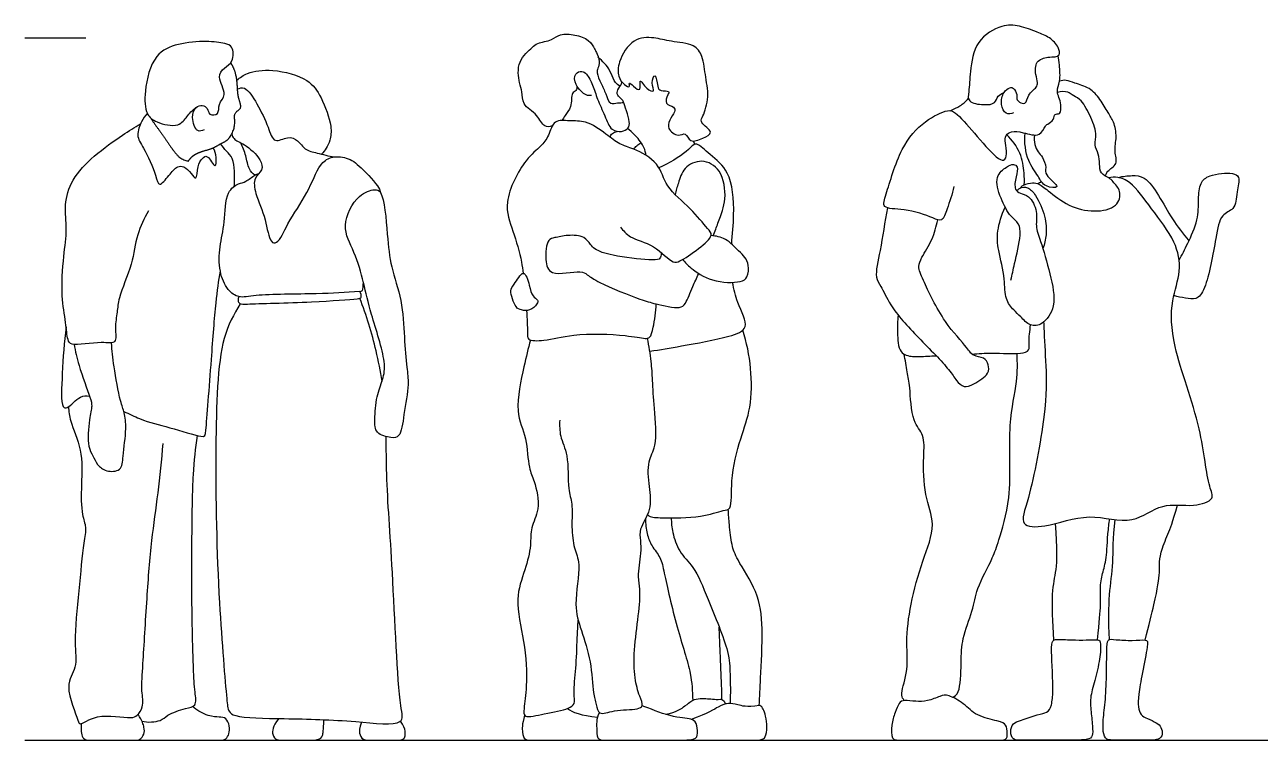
# Model space of a CAD drawing. Header units: millimetres. Extents: x 71.6 to 121.6, y 1.1 to 34.5.
# Drawn here: x 108.023 to 111.104, y 27.916 to 29.701 of the extents above; entities that cross this region are included whole.
import ezdxf

# ---------------------------------------------------------------- set-up
doc = ezdxf.new("R2010")
doc.units = ezdxf.units.MM

msp = doc.modelspace()

# ---------------------------------------------------------------- linework, layer by layer
for points in [[(108.0233, 29.6682), (108.1757, 29.6682)], [(108.0233, 27.9156), (113.2049, 27.9156)]]:
    msp.add_lwpolyline(points)
for points, knots in [([(110.4889, 29.4814), (110.4831, 29.4793), (110.4674, 29.4759), (110.456, 29.503), (110.4619, 29.5329), (110.4788, 29.5453), (110.4902, 29.5443), (110.4985, 29.5268), (110.4961, 29.5163), (110.5026, 29.5073), (110.5213, 29.501), (110.5239, 29.528), (110.547, 29.5437), (110.5501, 29.5577), (110.5432, 29.5769), (110.5421, 29.6118), (110.5743, 29.6221), (110.5918, 29.6198), (110.6054, 29.6252), (110.602, 29.647), (110.5786, 29.6708), (110.5475, 29.6832), (110.503, 29.7), (110.4585, 29.7022), (110.3917, 29.663), (110.3809, 29.5861), (110.378, 29.5369), (110.3732, 29.5068), (110.4144, 29.5002), (110.4443, 29.5032), (110.4482, 29.5246), (110.4598, 29.53), (110.4652, 29.532)], [0, 0, 0, 0, 0.246584, 0.530941, 0.845198, 1.092626, 1.268036, 1.507142, 1.691442, 1.875181, 2.089629, 2.35621, 2.654594, 2.855727, 3.114645, 3.432457, 3.740299, 3.985448, 4.176123, 4.419111, 4.745319, 5.080235, 5.469655, 5.848318, 6.326868, 6.823655, 7.23186, 7.506205, 7.849811, 8.152391, 8.393764, 8.632137, 8.632137, 8.632137, 8.632137]), ([(109.3387, 29.4486), (109.3319, 29.4464), (109.3159, 29.4444), (109.3029, 29.4788), (109.2627, 29.5), (109.2651, 29.5347), (109.2555, 29.5563), (109.2494, 29.6114), (109.2891, 29.6437), (109.3011, 29.6567), (109.3388, 29.6616), (109.3581, 29.6802), (109.3959, 29.6766), (109.4292, 29.666), (109.445, 29.641), (109.4484, 29.6324), (109.4589, 29.61), (109.4526, 29.5926), (109.4484, 29.5807), (109.4612, 29.5533), (109.4721, 29.5311), (109.4811, 29.4999), (109.5021, 29.5074), (109.5118, 29.5066), (109.5168, 29.507)], [1.54011, 1.54011, 1.54011, 1.54011, 1.774111, 2.10373, 2.478367, 2.78997, 3.071894, 3.481946, 3.874255, 4.116378, 4.455005, 4.746498, 5.088948, 5.42696, 5.704789, 5.886046, 6.175965, 6.413524, 6.610155, 6.913609, 7.217991, 7.513291, 7.751073, 7.974057, 7.974057, 7.974057, 7.974057]), ([(109.5187, 29.5523), (109.5121, 29.558), (109.5011, 29.5726), (109.5028, 29.6105), (109.5378, 29.6696), (109.5932, 29.6704), (109.634, 29.6583), (109.6933, 29.6546), (109.7152, 29.6221), (109.7207, 29.5693), (109.7317, 29.5164), (109.7133, 29.4705), (109.7066, 29.4563), (109.7456, 29.4314), (109.7127, 29.4186), (109.6823, 29.4035), (109.6722, 29.4353), (109.652, 29.4196), (109.6247, 29.4415), (109.63, 29.4633), (109.6454, 29.4826), (109.6439, 29.4983), (109.6174, 29.5018), (109.6262, 29.5255), (109.6325, 29.5373), (109.6079, 29.5349), (109.6003, 29.546), (109.5969, 29.5861), (109.5832, 29.5549), (109.5975, 29.5308), (109.5723, 29.5398), (109.5539, 29.5741), (109.5617, 29.5309), (109.5415, 29.5473), (109.5282, 29.5605), (109.5338, 29.5417), (109.5235, 29.5482), (109.5187, 29.5523)], [0, 0, 0, 0, 0.28549, 0.628879, 1.08472, 1.486689, 1.87045, 2.296806, 2.632791, 3.04673, 3.476347, 3.867285, 4.072062, 4.396089, 4.676219, 4.990892, 5.25619, 5.497186, 5.802068, 6.060033, 6.342182, 6.540068, 6.793952, 7.054374, 7.22286, 7.465894, 7.682957, 7.977439, 8.227765, 8.485108, 8.727224, 9.007155, 9.264977, 9.500289, 9.706621, 9.873699, 10.081781, 10.081781, 10.081781, 10.081781]), ([(108.4709, 29.4388), (108.4658, 29.4369), (108.4508, 29.4302), (108.4376, 29.4707), (108.4481, 29.4966), (108.4661, 29.5023), (108.4807, 29.4934), (108.4812, 29.4747), (108.51, 29.4763), (108.5042, 29.5049), (108.5303, 29.5262), (108.5014, 29.5704), (108.5203, 29.5947), (108.545, 29.6068), (108.5434, 29.6495), (108.5207, 29.6546), (108.474, 29.6625), (108.4057, 29.6549), (108.343, 29.6298), (108.3202, 29.5378), (108.3241, 29.4776), (108.3513, 29.4563), (108.4069, 29.4432), (108.4274, 29.4715), (108.4369, 29.4838), (108.4462, 29.4916), (108.4509, 29.4949)], [0, 0, 0, 0, 0.231379, 0.570677, 0.867287, 1.096171, 1.314995, 1.538408, 1.78415, 2.058538, 2.360673, 2.740454, 3.031366, 3.323071, 3.658493, 3.909061, 4.299977, 4.778486, 5.229885, 5.773557, 6.205455, 6.527701, 6.93977, 7.254291, 7.482378, 7.72099, 7.72099, 7.72099, 7.72099]), ([(109.5079, 29.548), (109.5036, 29.5505), (109.4945, 29.5562), (109.4858, 29.5805), (109.4741, 29.6013), (109.4606, 29.6127), (109.4545, 29.6197), (109.4532, 29.6213)], [0, 0, 0, 0, 0.22135, 0.507369, 0.789892, 1.059927, 1.139295, 1.139295, 1.139295, 1.139295]), ([(110.3403, 29.2973), (110.3367, 29.2783), (110.3239, 29.2452), (110.312, 29.2075), (110.2849, 29.2215), (110.2198, 29.2435), (110.1583, 29.2402), (110.1738, 29.2844), (110.2051, 29.3955), (110.2623, 29.46), (110.3233, 29.4908), (110.3468, 29.4828), (110.3918, 29.4295), (110.4409, 29.3733), (110.4653, 29.3579), (110.4747, 29.3808), (110.4674, 29.4053), (110.4682, 29.4258), (110.4846, 29.4368), (110.513, 29.4332), (110.5552, 29.4186), (110.5675, 29.4491), (110.5736, 29.4531), (110.5906, 29.463), (110.5896, 29.4809), (110.6079, 29.4759), (110.6076, 29.5031), (110.6028, 29.5194), (110.5952, 29.5362), (110.6069, 29.5604), (110.6035, 29.6007), (110.6016, 29.6162), (110.6002, 29.624)], [0, 0, 0, 0, 0.436381, 0.755185, 1.023917, 1.518314, 1.917412, 2.23816, 2.859385, 3.40538, 3.852495, 4.111474, 4.587927, 5.099974, 5.357496, 5.598547, 5.894887, 6.142741, 6.373427, 6.683531, 7.043559, 7.332008, 7.493018, 7.735361, 7.945604, 8.137428, 8.403378, 8.652048, 8.88286, 9.172616, 9.534092, 9.814138, 9.814138, 9.814138, 9.814138]), ([(108.5522, 29.5626), (108.5602, 29.5695), (108.5788, 29.5837), (108.6434, 29.5925), (108.7317, 29.5684), (108.7637, 29.5216), (108.7906, 29.4502), (108.7854, 29.4137), (108.7762, 29.3931), (108.7678, 29.3828), (108.7631, 29.3784)], [0, 0, 0, 0, 0.322876, 0.780066, 1.316762, 1.745843, 2.239924, 2.58167, 2.846631, 3.097776, 3.097776, 3.097776, 3.097776]), ([(109.4369, 29.5246), (109.4323, 29.5244), (109.4218, 29.5231), (109.3943, 29.5494), (109.3928, 29.5803), (109.4129, 29.5869), (109.4258, 29.5784), (109.4411, 29.5498), (109.4506, 29.5149), (109.47, 29.4755), (109.4835, 29.4369), (109.5115, 29.4328), (109.5298, 29.4416), (109.5324, 29.4599), (109.5238, 29.4856), (109.5167, 29.5082), (109.5131, 29.5152), (109.4994, 29.5249), (109.5006, 29.5393), (109.5125, 29.5529), (109.5119, 29.5576), (109.5117, 29.5594)], [0, 0, 0, 0, 0.213237, 0.555108, 0.849922, 1.079032, 1.291023, 1.610622, 1.96018, 2.345378, 2.6992, 2.980521, 3.222907, 3.452328, 3.75675, 4.032313, 4.192559, 4.413808, 4.621425, 4.862797, 4.980837, 4.980837, 4.980837, 4.980837]), ([(109.4007, 29.5475), (109.4004, 29.544), (109.3991, 29.5356), (109.3843, 29.5322), (109.3893, 29.4947), (109.3695, 29.4764), (109.3661, 29.4662), (109.3626, 29.4622)], [0, 0, 0, 0, 0.187098, 0.378257, 0.707603, 1.000252, 1.21902, 1.21902, 1.21902, 1.21902]), ([(110.7182, 29.3236), (110.7197, 29.3278), (110.7215, 29.3375), (110.7515, 29.3529), (110.7382, 29.3861), (110.7477, 29.4207), (110.7399, 29.4592), (110.7241, 29.4821), (110.7052, 29.516), (110.6799, 29.5448), (110.6424, 29.5548), (110.6211, 29.5643), (110.6091, 29.5621), (110.6038, 29.5605)], [0, 0, 0, 0, 0.210858, 0.510686, 0.824205, 1.17012, 1.52046, 1.822738, 2.177168, 2.530508, 2.883483, 3.156643, 3.390246, 3.390246, 3.390246, 3.390246]), ([(108.5539, 29.541), (108.5594, 29.5427), (108.5746, 29.5494), (108.6051, 29.5008), (108.6298, 29.4502), (108.6439, 29.4021), (108.679, 29.4247), (108.7058, 29.4133), (108.7211, 29.3882), (108.7536, 29.3812), (108.7812, 29.3735), (108.7958, 29.3713)], [0, 0, 0, 0, 0.237266, 0.642661, 1.103066, 1.453892, 1.770799, 2.065554, 2.364542, 2.68651, 3.067253, 3.067253, 3.067253, 3.067253]), ([(110.3308, 29.4868), (110.3394, 29.49), (110.3556, 29.4987), (110.3659, 29.5059), (110.3734, 29.5138), (110.3765, 29.518)], [0, 0, 0, 0, 0.3001032, 0.5063265, 0.7326381, 0.7326381, 0.7326381, 0.7326381]), ([(110.5072, 29.2941), (110.508, 29.2959), (110.5091, 29.3007), (110.532, 29.3071), (110.5503, 29.3069), (110.5772, 29.2854), (110.6265, 29.2463), (110.6878, 29.2325), (110.7484, 29.2429), (110.7591, 29.286), (110.7371, 29.3095), (110.7275, 29.3199), (110.7042, 29.329), (110.7035, 29.3543), (110.7022, 29.3783), (110.6886, 29.4016), (110.6988, 29.4309), (110.6797, 29.4756), (110.6576, 29.5168), (110.6346, 29.5248), (110.6253, 29.5348), (110.6065, 29.535), (110.5984, 29.5322)], [0, 0, 0, 0, 0.138454, 0.40598, 0.648976, 0.974035, 1.428579, 1.887988, 2.312331, 2.652248, 2.962068, 3.182052, 3.448086, 3.722359, 4.006096, 4.290827, 4.59412, 4.993169, 5.384075, 5.650492, 5.855799, 6.14686, 6.14686, 6.14686, 6.14686]), ([(108.3318, 29.2365), (108.3211, 29.2175), (108.3006, 29.1769), (108.2935, 29.1044), (108.2566, 29.0217), (108.2545, 28.9849), (108.247, 28.9461), (108.2547, 28.9023), (108.2131, 28.9125), (108.1397, 28.8976), (108.1293, 28.9161), (108.1257, 28.9616), (108.1136, 29.0247), (108.1193, 29.1228), (108.1301, 29.1898), (108.1206, 29.2519), (108.14, 29.3176), (108.1945, 29.3752), (108.2664, 29.426), (108.2968, 29.4451), (108.3121, 29.4541)], [0, 0, 0, 0, 0.462754, 0.959375, 1.497489, 1.843818, 2.209273, 2.537677, 2.868388, 3.357784, 3.581132, 3.954817, 4.424796, 4.992094, 5.466935, 5.912001, 6.373201, 6.884851, 7.420376, 7.838878, 7.838878, 7.838878, 7.838878]), ([(108.3291, 29.4803), (108.3233, 29.474), (108.3138, 29.4603), (108.2998, 29.4238), (108.3208, 29.3934), (108.3507, 29.3307), (108.3569, 29.2923), (108.3837, 29.3267), (108.4024, 29.3489), (108.4213, 29.3487), (108.438, 29.332), (108.4529, 29.3096), (108.454, 29.3499), (108.4645, 29.3672), (108.4801, 29.3793), (108.5003, 29.3355), (108.5017, 29.3735), (108.4975, 29.3866), (108.4934, 29.394)], [0, 0, 0, 0, 0.289962, 0.626387, 0.969286, 1.461984, 1.74551, 2.067392, 2.385386, 2.60832, 2.896006, 3.120887, 3.425634, 3.703007, 3.907371, 4.21669, 4.474415, 4.762755, 4.762755, 4.762755, 4.762755]), ([(109.5086, 29.1965), (109.5161, 29.1875), (109.5322, 29.1671), (109.593, 29.155), (109.6381, 29.1042), (109.6584, 29.1112), (109.7031, 29.1407), (109.7425, 29.1751), (109.7233, 29.1947), (109.6839, 29.2461), (109.62, 29.2936), (109.6074, 29.3583), (109.5429, 29.3925), (109.5062, 29.4019), (109.4729, 29.4289), (109.4233, 29.464), (109.3836, 29.4592), (109.3413, 29.4668), (109.3307, 29.423), (109.31, 29.396), (109.2686, 29.3653), (109.2127, 29.258), (109.2416, 29.1874), (109.2601, 29.1239), (109.2652, 29.0903), (109.2664, 29.0809)], [0, 0, 0, 0, 0.339609, 0.791439, 1.242558, 1.476026, 1.905296, 2.291669, 2.543042, 3.006085, 3.516175, 3.965654, 4.435536, 4.787249, 5.160178, 5.598201, 5.961622, 6.301463, 6.652022, 6.981963, 7.392227, 8.001069, 8.49506, 9.006392, 9.200772, 9.200772, 9.200772, 9.200772]), ([(108.5397, 29.4287), (108.5409, 29.4246), (108.5435, 29.4141), (108.5734, 29.4036), (108.6128, 29.3677), (108.6185, 29.3378), (108.5925, 29.3197), (108.5978, 29.2762), (108.6258, 29.219), (108.6321, 29.1583), (108.6566, 29.1539), (108.6793, 29.2111), (108.7296, 29.278), (108.7559, 29.3518), (108.7854, 29.3732), (108.8286, 29.3719), (108.8617, 29.3472), (108.908, 29.2962), (108.9094, 29.2865), (108.9108, 29.2823)], [0, 0, 0, 0, 0.205884, 0.519799, 0.939762, 1.227855, 1.519299, 1.874972, 2.35165, 2.780003, 2.988423, 3.409024, 3.956442, 4.455219, 4.782709, 5.135885, 5.517118, 5.982107, 6.19235, 6.19235, 6.19235, 6.19235]), ([(109.4826, 29.4209), (109.4839, 29.4242), (109.4878, 29.4308), (109.4963, 29.4344), (109.5006, 29.4352)], [0, 0, 0, 0, 0.1886265, 0.3955734, 0.3955734, 0.3955734, 0.3955734]), ([(109.573, 29.375), (109.5708, 29.3823), (109.5705, 29.3933), (109.5493, 29.4236), (109.5308, 29.4385), (109.5265, 29.442)], [0.0534179, 0.0534179, 0.0534179, 0.0534179, 0.3231343, 0.6365667, 0.8698708, 0.8698708, 0.8698708, 0.8698708]), ([(110.5156, 29.3019), (110.5161, 29.3114), (110.5157, 29.3341), (110.5088, 29.3836), (110.4855, 29.4137), (110.4718, 29.4263)], [0.058856, 0.058856, 0.058856, 0.058856, 0.340759, 0.749504, 1.177587, 1.177587, 1.177587, 1.177587]), ([(110.5411, 29.426), (110.54, 29.4182), (110.5406, 29.4023), (110.5498, 29.383), (110.5622, 29.3717), (110.5718, 29.3441), (110.5645, 29.3262), (110.6144, 29.2912), (110.5636, 29.2958), (110.5513, 29.325), (110.5211, 29.3611), (110.5156, 29.4079), (110.5177, 29.4306)], [0, 0, 0, 0, 0.278726, 0.536974, 0.773484, 1.069377, 1.317223, 1.671776, 1.964425, 2.288028, 2.675104, 3.149778, 3.149778, 3.149778, 3.149778]), ([(108.5456, 29.298), (108.5471, 29.3106), (108.5466, 29.335), (108.5443, 29.3684), (108.5257, 29.3852), (108.5166, 29.398), (108.5117, 29.404)], [0, 0, 0, 0, 0.352044, 0.675083, 0.953687, 1.230584, 1.230584, 1.230584, 1.230584]), ([(108.5967, 29.3257), (108.5916, 29.3303), (108.5806, 29.3406), (108.5757, 29.3756), (108.5669, 29.3959), (108.5625, 29.4063)], [0, 0, 0, 0, 0.2609581, 0.5945267, 0.9292547, 0.9292547, 0.9292547, 0.9292547]), ([(109.5423, 29.3906), (109.5442, 29.3937), (109.5488, 29.3997), (109.5564, 29.4049), (109.5604, 29.4068)], [0, 0, 0, 0, 0.1908261, 0.4014235, 0.4014235, 0.4014235, 0.4014235]), ([(109.7862, 29.1535), (109.788, 29.1775), (109.7942, 29.2404), (109.7858, 29.335), (109.7352, 29.374), (109.7011, 29.4058), (109.6901, 29.4023), (109.672, 29.3811), (109.6289, 29.3545), (109.6046, 29.3443)], [2.812654, 2.812654, 2.812654, 2.812654, 3.190623, 3.778004, 4.233237, 4.603869, 4.765705, 5.055277, 5.564196, 5.564196, 5.564196, 5.564196]), ([(109.7403, 29.1745), (109.7443, 29.1856), (109.7579, 29.2228), (109.7745, 29.2631), (109.7637, 29.3405), (109.7123, 29.3686), (109.6652, 29.3466), (109.6534, 29.3061), (109.647, 29.2873), (109.6449, 29.2775)], [7.710986, 7.710986, 7.710986, 7.710986, 7.89574, 8.353163, 8.831678, 9.236724, 9.620887, 9.982902, 10.296148, 10.296148, 10.296148, 10.296148]), ([(110.4824, 29.0642), (110.4856, 29.078), (110.491, 29.1043), (110.5081, 29.1745), (110.504, 29.2062), (110.4793, 29.2227), (110.4563, 29.2674), (110.4397, 29.3217), (110.4703, 29.3465), (110.4879, 29.3548), (110.5022, 29.3468), (110.4941, 29.3216), (110.4899, 29.2899), (110.5061, 29.2794), (110.5292, 29.2755), (110.5507, 29.2348), (110.5423, 29.1985), (110.5581, 29.1589), (110.5806, 29.0797), (110.5974, 29.0011), (110.5642, 28.9522), (110.5296, 28.9473), (110.5067, 28.9732), (110.4889, 28.9891), (110.4658, 29.0179), (110.4689, 29.0675), (110.4503, 29.1387), (110.4463, 29.1842), (110.4589, 29.2268), (110.4679, 29.2461)], [0, 0, 0, 0, 0.373364, 0.857557, 1.166307, 1.460163, 1.870789, 2.286051, 2.620415, 2.866209, 3.057303, 3.341535, 3.658286, 3.886149, 4.154104, 4.523607, 4.865426, 5.229888, 5.754964, 6.268528, 6.679122, 6.987513, 7.309257, 7.594534, 7.924797, 8.326636, 8.815231, 9.214873, 9.636879, 9.636879, 9.636879, 9.636879]), ([(110.9017, 29.1134), (110.9094, 29.1273), (110.923, 29.1554), (110.9509, 29.2134), (110.9494, 29.2638), (110.953, 29.3074), (110.9769, 29.3278), (111.0342, 29.3338), (111.0548, 29.3217), (111.0445, 29.2805), (111.0436, 29.2405), (111.0034, 29.2279), (110.9938, 29.1688), (110.9714, 29.0447), (110.9461, 29.0136), (110.9169, 29.0192), (110.898, 29.0223), (110.8886, 29.0255)], [0, 0, 0, 0, 0.394999, 0.848667, 1.260125, 1.623389, 1.932074, 2.360038, 2.602132, 2.960095, 3.391812, 3.721295, 4.152836, 4.753258, 5.085569, 5.377277, 5.688964, 5.688964, 5.688964, 5.688964]), ([(108.859, 29.0355), (108.8228, 29.0333), (108.7559, 29.0283), (108.6033, 29.0293), (108.5584, 29.0175), (108.5269, 29.0391), (108.507, 29.0867), (108.508, 29.1486), (108.5239, 29.2067), (108.5224, 29.2832), (108.5559, 29.3061), (108.5748, 29.3079), (108.5962, 29.327), (108.6035, 29.3287), (108.6069, 29.3299)], [0, 0, 0, 0, 0.597566, 1.298361, 1.675708, 1.999672, 2.404007, 2.849693, 3.305438, 3.794293, 4.12759, 4.378339, 4.674635, 4.864941, 4.864941, 4.864941, 4.864941]), ([(110.564, 28.9593), (110.5643, 28.9548), (110.5649, 28.9243), (110.5704, 28.8524), (110.5721, 28.7417), (110.5299, 28.5192), (110.5001, 28.4482), (110.5753, 28.4461), (110.6767, 28.4872), (110.7857, 28.4486), (110.8577, 28.5122), (110.9336, 28.4957), (110.9934, 28.516), (110.9711, 28.5553), (110.9597, 28.7016), (110.8841, 28.8921), (110.8792, 29.0102), (110.9089, 29.0854), (110.8943, 29.1635), (110.8338, 29.2396), (110.7849, 29.3089), (110.7499, 29.3219), (110.7336, 29.3208), (110.7262, 29.3192)], [0.301605, 0.301605, 0.301605, 0.301605, 0.427298, 1.076734, 1.702997, 2.37201, 2.800959, 3.213669, 3.823024, 4.413342, 4.937641, 5.440488, 5.838525, 6.154433, 6.845245, 7.683106, 8.295144, 8.793572, 9.285493, 9.857817, 10.382315, 10.713744, 10.986406, 10.986406, 10.986406, 10.986406]), ([(110.7502, 29.3199), (110.7612, 29.3235), (110.7845, 29.3255), (110.8186, 29.3236), (110.8528, 29.2737), (110.8835, 29.2159), (110.9116, 29.1797), (110.9263, 29.1623)], [0, 0, 0, 0, 0.336918, 0.654916, 1.084187, 1.556424, 2.029642, 2.029642, 2.029642, 2.029642]), ([(108.9108, 29.2823), (108.9069, 29.2889), (108.8946, 29.292), (108.8513, 29.2778), (108.8089, 29.1984), (108.8478, 29.1344), (108.8691, 29.0551), (108.8855, 28.9808), (108.9254, 28.8625), (108.9175, 28.8165), (108.8995, 28.7731), (108.8955, 28.7181), (108.8966, 28.68), (108.9361, 28.6696), (108.9618, 28.6716), (108.9684, 28.7316), (108.9824, 28.8035), (108.9752, 28.8467), (108.9694, 28.924), (108.9656, 29.0129), (108.9347, 29.0985), (108.9277, 29.1719), (108.9205, 29.2658), (108.9108, 29.2823)], [0, 0, 0, 0, 0.235415, 0.602848, 1.115165, 1.597075, 2.107632, 2.62505, 3.256553, 3.641431, 4.027262, 4.456821, 4.786679, 5.127715, 5.383601, 5.805058, 6.302799, 6.680029, 7.176816, 7.725398, 8.259379, 8.780213, 9.366573, 9.366573, 9.366573, 9.366573]), ([(110.4964, 29.2872), (110.4989, 29.2894), (110.5084, 29.2962), (110.5253, 29.2973), (110.547, 29.2749), (110.569, 29.2231), (110.5725, 29.1809), (110.5662, 29.1538), (110.5622, 29.1428)], [10.010651, 10.010651, 10.010651, 10.010651, 10.10184, 10.356418, 10.661567, 11.0905, 11.480726, 11.775183, 11.775183, 11.775183, 11.775183]), ([(110.1746, 29.2443), (110.1676, 29.209), (110.1588, 29.1426), (110.141, 29.0714), (110.1602, 29.0485), (110.1812, 28.9961), (110.2499, 28.9213), (110.3279, 28.8443), (110.3444, 28.814), (110.3653, 28.7942), (110.3908, 28.8044), (110.4287, 28.8286), (110.4271, 28.853), (110.4159, 28.8727), (110.3864, 28.873), (110.3719, 28.8995), (110.313, 28.958), (110.2654, 29.0598), (110.2492, 29.097), (110.2603, 29.1223), (110.2879, 29.1656), (110.2965, 29.1976), (110.2998, 29.2143)], [0, 0, 0, 0, 0.594999, 1.063933, 1.353447, 1.767964, 2.361022, 2.960309, 3.294054, 3.571209, 3.860704, 4.235005, 4.498272, 4.754511, 5.040824, 5.334992, 5.860195, 6.476573, 6.823263, 7.105836, 7.5139, 7.922804, 7.922804, 7.922804, 7.922804]), ([(109.6107, 29.1326), (109.611, 29.1288), (109.609, 29.1214), (109.6053, 29.1145), (109.5754, 29.114), (109.492, 29.1226), (109.4447, 29.1392), (109.4338, 29.153), (109.4187, 29.1748), (109.3776, 29.1773), (109.346, 29.1699), (109.3247, 29.1662), (109.3203, 29.1146), (109.3313, 29.0704), (109.4093, 29.0906), (109.4266, 29.0768), (109.4572, 29.0553), (109.5595, 29.0146), (109.5929, 29.0056), (109.6567, 28.9904), (109.6724, 29.0058), (109.6876, 29.0453), (109.6987, 29.0687), (109.7038, 29.0802)], [0, 0, 0, 0, 0.191975, 0.333475, 0.62478, 1.165399, 1.56464, 1.793077, 2.071764, 2.432223, 2.762376, 2.999083, 3.394129, 3.738672, 4.212465, 4.467743, 4.816017, 5.410357, 5.782999, 6.221263, 6.468124, 6.854363, 7.136767, 7.136767, 7.136767, 7.136767]), ([(109.6639, 29.1157), (109.6702, 29.1079), (109.6844, 29.0924), (109.7355, 29.0576), (109.8068, 29.0566), (109.827, 29.0701), (109.8299, 29.1015), (109.8198, 29.1219), (109.8026, 29.137), (109.772, 29.1696), (109.7469, 29.1741), (109.7345, 29.175)], [0, 0, 0, 0, 0.313725, 0.76305, 1.237695, 1.498617, 1.803901, 2.071069, 2.344216, 2.721014, 3.070298, 3.070298, 3.070298, 3.070298]), ([(108.2703, 28.7365), (108.2838, 28.7298), (108.327, 28.7093), (108.3772, 28.6993), (108.4732, 28.6685), (108.4747, 28.6816), (108.4884, 28.8564), (108.4993, 29.0095), (108.5072, 29.0619), (108.5111, 29.0863)], [2.456403, 2.456403, 2.456403, 2.456403, 2.685527, 3.195257, 3.693895, 4.066715, 4.837076, 5.4358, 5.929265, 5.929265, 5.929265, 5.929265]), ([(108.859, 29.0355), (108.8612, 29.0361), (108.8676, 29.0365), (108.8676, 29.05), (108.8677, 29.0585)], [0, 0, 0, 0, 0.1484776, 0.3901065, 0.3901065, 0.3901065, 0.3901065]), ([(109.2664, 29.0809), (109.2594, 29.0809), (109.244, 29.0505), (109.2305, 29.0402), (109.2458, 28.9947), (109.2617, 28.989), (109.2827, 28.9859), (109.3017, 29.0032), (109.3042, 29.0154), (109.2872, 29.0239), (109.2827, 29.049), (109.2731, 29.0809), (109.2664, 29.0809)], [0, 0, 0, 0, 0.339878, 0.586525, 0.955216, 1.185948, 1.43996, 1.720512, 1.89853, 2.120653, 2.426416, 2.756065, 2.756065, 2.756065, 2.756065]), ([(109.582, 28.8864), (109.6085, 28.8905), (109.6594, 28.8993), (109.7744, 28.9199), (109.8345, 28.9427), (109.8022, 28.9991), (109.7911, 29.041), (109.7883, 29.0584)], [0, 0, 0, 0, 0.513968, 1.140763, 1.534818, 1.989802, 2.290947, 2.290947, 2.290947, 2.290947]), ([(108.558, 29.0226), (108.5561, 29.0199), (108.5535, 29.0129), (108.5601, 29.0031), (108.5837, 29.005), (108.7372, 29.0082), (108.8473, 29.0168), (108.8649, 29.0189), (108.8617, 29.0315), (108.859, 29.0355)], [0, 0, 0, 0, 0.181556, 0.350562, 0.599465, 1.323573, 1.935461, 2.122416, 2.340434, 2.340434, 2.340434, 2.340434]), ([(108.5609, 29.0051), (108.5449, 28.9774), (108.5058, 28.9168), (108.4968, 28.6302), (108.5039, 28.2807), (108.526, 28.0286), (108.53, 27.9876), (108.5517, 27.9713), (108.6816, 27.97), (108.8348, 27.9661), (108.9738, 27.9486), (108.9538, 28.0145), (108.9418, 28.3477), (108.9253, 28.5429), (108.9249, 28.6431), (108.9244, 28.6734)], [0, 0, 0, 0, 0.561581, 1.507655, 2.634697, 3.521523, 3.845901, 4.10099, 4.731708, 5.497368, 6.098157, 6.462926, 7.506931, 8.405195, 8.811633, 8.811633, 8.811633, 8.811633]), ([(108.9143, 28.8113), (108.9104, 28.8371), (108.8965, 28.9077), (108.8755, 28.9759), (108.8589, 29.0185)], [9.453582, 9.453582, 9.453582, 9.453582, 9.82878, 10.499889, 10.499889, 10.499889, 10.499889]), ([(109.2744, 28.988), (109.2758, 28.9672), (109.2778, 28.9328), (109.2748, 28.9121), (109.3242, 28.9122), (109.3912, 28.9317), (109.5172, 28.9288), (109.5678, 28.9175), (109.584, 28.9191), (109.5915, 28.9487), (109.5981, 28.985), (109.5976, 29.0047)], [9.74487, 9.74487, 9.74487, 9.74487, 10.076551, 10.321922, 10.672991, 11.172263, 11.821225, 12.22589, 12.419912, 12.715136, 13.154751, 13.154751, 13.154751, 13.154751]), ([(110.2015, 28.9765), (110.1994, 28.9621), (110.1997, 28.935), (110.201, 28.8807), (110.2391, 28.8713), (110.2651, 28.874), (110.2887, 28.8748), (110.2963, 28.875)], [0, 0, 0, 0, 0.378183, 0.774401, 1.094866, 1.446776, 1.600063, 1.600063, 1.600063, 1.600063]), ([(108.1265, 28.9471), (108.1209, 28.9086), (108.118, 28.8405), (108.1119, 28.7464), (108.1322, 28.7431), (108.157, 28.7746), (108.1769, 28.7759), (108.185, 28.7744)], [0, 0, 0, 0, 0.619007, 1.137867, 1.322827, 1.693458, 1.903762, 1.903762, 1.903762, 1.903762]), ([(109.5765, 28.4787), (109.5775, 28.4776), (109.585, 28.4711), (109.6193, 28.4715), (109.7082, 28.4693), (109.7623, 28.4898), (109.7887, 28.4913), (109.7814, 28.5698), (109.807, 28.6689), (109.8363, 28.7451), (109.8363, 28.8453), (109.8237, 28.9082), (109.8139, 28.9391)], [0.211779, 0.211779, 0.211779, 0.211779, 0.262789, 0.555843, 1.104118, 1.542975, 1.782362, 2.252032, 2.846698, 3.364344, 3.928576, 4.493369, 4.493369, 4.493369, 4.493369]), ([(110.3851, 28.8795), (110.4014, 28.8808), (110.4426, 28.8837), (110.5029, 28.8776), (110.5304, 28.8879), (110.5257, 28.9096), (110.5298, 28.9377), (110.5313, 28.9523)], [2.157194, 2.157194, 2.157194, 2.157194, 2.469305, 2.954511, 3.224777, 3.468484, 3.849604, 3.849604, 3.849604, 3.849604]), ([(108.1463, 28.9036), (108.1498, 28.8859), (108.1559, 28.8535), (108.1866, 28.7722), (108.1922, 28.75), (108.1834, 28.7154), (108.1789, 28.6487), (108.1935, 28.6266), (108.2034, 28.6026), (108.2256, 28.5849), (108.2666, 28.5866), (108.2678, 28.6271), (108.2778, 28.6922), (108.2725, 28.7336), (108.2603, 28.7634), (108.2446, 28.8504), (108.2412, 28.8876), (108.2398, 28.9076)], [0, 0, 0, 0, 0.421479, 0.94626, 1.215352, 1.553481, 2.018704, 2.310178, 2.592992, 2.893789, 3.217956, 3.552298, 4.026569, 4.388354, 4.713284, 5.243972, 5.687398, 5.687398, 5.687398, 5.687398]), ([(109.2845, 28.9145), (109.2781, 28.8925), (109.2686, 28.8495), (109.243, 28.7355), (109.2765, 28.6727), (109.2782, 28.5953), (109.2953, 28.5632), (109.3106, 28.4917), (109.2829, 28.4473), (109.2871, 28.4014), (109.2709, 28.3391), (109.2431, 28.2663), (109.2709, 28.1634), (109.2772, 28.0588), (109.2682, 27.9966), (109.266, 27.969), (109.3206, 27.9834), (109.379, 27.9923), (109.3979, 28.0091), (109.3903, 28.0322), (109.3987, 28.098), (109.4004, 28.1573), (109.4025, 28.2009), (109.4034, 28.2155)], [0, 0, 0, 0, 0.47534, 1.077373, 1.56437, 2.049421, 2.402292, 2.874998, 3.279288, 3.657706, 4.11264, 4.610556, 5.201687, 5.794272, 6.191409, 6.443192, 6.791583, 7.184573, 7.425803, 7.791235, 8.251293, 8.752448, 9.003254, 9.003254, 9.003254, 9.003254]), ([(109.3573, 28.7143), (109.3569, 28.7011), (109.3565, 28.6726), (109.381, 28.627), (109.3758, 28.543), (109.3906, 28.5067), (109.386, 28.4479), (109.392, 28.3943), (109.412, 28.3544), (109.3905, 28.2529), (109.4111, 28.1902), (109.4367, 28.1133), (109.4397, 28.0335), (109.4484, 28.0089), (109.4539, 27.9756), (109.4966, 27.9937), (109.5473, 27.991), (109.5676, 28.001), (109.5544, 28.0294), (109.5431, 28.0709), (109.5417, 28.1423), (109.5541, 28.226), (109.5596, 28.2914), (109.5508, 28.3222), (109.5611, 28.3828), (109.56, 28.4139), (109.5547, 28.4451), (109.5894, 28.4918), (109.5801, 28.5477), (109.5749, 28.613), (109.6017, 28.6502), (109.5927, 28.7449), (109.5889, 28.8125), (109.5863, 28.861), (109.5801, 28.8997), (109.5761, 28.9187)], [0, 0, 0, 0, 0.360378, 0.772349, 1.288387, 1.649381, 2.081867, 2.498503, 2.876007, 3.443257, 3.91342, 4.431066, 4.942949, 5.294496, 5.566882, 5.921229, 6.389155, 6.616073, 6.903768, 7.329404, 7.815519, 8.351982, 8.842871, 9.162326, 9.581754, 9.901023, 10.209524, 10.626755, 11.05924, 11.510294, 11.887338, 12.436794, 12.916552, 13.311883, 13.748548, 13.748548, 13.748548, 13.748548]), ([(110.2161, 28.0149), (110.2136, 28.0191), (110.2045, 28.0288), (110.2282, 28.0868), (110.2197, 28.1609), (110.231, 28.2571), (110.2605, 28.3615), (110.2979, 28.4539), (110.2646, 28.5271), (110.2638, 28.6204), (110.2685, 28.6781), (110.2333, 28.7115), (110.2317, 28.7968), (110.224, 28.8334), (110.219, 28.8645), (110.2162, 28.8792)], [0, 0, 0, 0, 0.220297, 0.647814, 1.150518, 1.711995, 2.316797, 2.872133, 3.373769, 3.928147, 4.347465, 4.728707, 5.245043, 5.60712, 5.991064, 5.991064, 5.991064, 5.991064]), ([(110.3367, 28.0232), (110.3418, 28.0258), (110.3564, 28.0318), (110.3585, 28.1172), (110.3596, 28.1703), (110.3903, 28.2442), (110.3942, 28.2925), (110.4368, 28.3674), (110.4515, 28.413), (110.4876, 28.5271), (110.4727, 28.706), (110.5001, 28.8066), (110.4987, 28.8577), (110.4978, 28.8807)], [0, 0, 0, 0, 0.236843, 0.612524, 1.023848, 1.504972, 2.012377, 2.600997, 2.98152, 3.493559, 4.169055, 4.736143, 5.177661, 5.177661, 5.177661, 5.177661]), ([(108.1321, 28.7479), (108.1336, 28.736), (108.1354, 28.7109), (108.1691, 28.6386), (108.1641, 28.5564), (108.1637, 28.4802), (108.1785, 28.4469), (108.1679, 28.4038), (108.1594, 28.2871), (108.1447, 28.1645), (108.1561, 28.097), (108.119, 28.0523), (108.1566, 27.9687), (108.1596, 27.9506), (108.2053, 27.9861), (108.2862, 27.9682), (108.3045, 27.9766), (108.3212, 27.9999), (108.3132, 28.0425), (108.3188, 28.1106), (108.3279, 28.2722), (108.3386, 28.4124), (108.3568, 28.5322), (108.3649, 28.6152), (108.3687, 28.6564)], [0, 0, 0, 0, 0.344074, 0.843339, 1.375849, 1.870109, 2.199184, 2.561986, 3.186399, 3.836308, 4.288718, 4.70234, 5.232894, 5.417176, 5.80802, 6.32747, 6.570921, 6.854564, 7.215484, 7.688141, 8.417946, 9.108908, 9.735519, 10.373918, 10.373918, 10.373918, 10.373918]), ([(108.3154, 27.9634), (108.33, 27.9597), (108.3632, 27.962), (108.3785, 27.9798), (108.4225, 27.9965), (108.4535, 27.999), (108.4468, 28.0404), (108.4435, 28.1001), (108.4395, 28.2491), (108.4402, 28.4307), (108.4419, 28.5749), (108.4497, 28.6441), (108.454, 28.6761)], [0, 0, 0, 0, 0.385418, 0.663007, 1.053851, 1.34097, 1.665038, 2.110525, 2.807096, 3.595731, 4.286557, 4.836109, 4.836109, 4.836109, 4.836109]), ([(109.5713, 28.4682), (109.5709, 28.4558), (109.5739, 28.4309), (109.5856, 28.4004), (109.6106, 28.3711), (109.6181, 28.3297), (109.6483, 28.196), (109.6859, 28.0862), (109.6882, 28.0395), (109.6889, 28.0153)], [0, 0, 0, 0, 0.348681, 0.676074, 1.016423, 1.381527, 2.053157, 2.683458, 3.134162, 3.134162, 3.134162, 3.134162]), ([(109.6354, 28.471), (109.6355, 28.4583), (109.6382, 28.4338), (109.6531, 28.3847), (109.6953, 28.3476), (109.7266, 28.267), (109.781, 28.1387), (109.7818, 28.0826), (109.7835, 28.0326), (109.782, 28.0074)], [0, 0, 0, 0, 0.347365, 0.747625, 1.163671, 1.703373, 2.376031, 2.810294, 3.295291, 3.295291, 3.295291, 3.295291]), ([(109.8546, 28.0027), (109.856, 28.0255), (109.858, 28.0707), (109.865, 28.1959), (109.8544, 28.2856), (109.8, 28.3638), (109.7853, 28.4034), (109.7809, 28.4476), (109.7783, 28.4792), (109.7775, 28.4922)], [0, 0, 0, 0, 0.474246, 1.108949, 1.664769, 2.209044, 2.578809, 2.983184, 3.262673, 3.262673, 3.262673, 3.262673]), ([(109.7618, 28.0173), (109.7615, 28.0333), (109.7609, 28.0641), (109.7568, 28.1456), (109.7556, 28.1801), (109.7551, 28.1981)], [0.023171, 0.023171, 0.023171, 0.023171, 0.390916, 0.906209, 1.326257, 1.326257, 1.326257, 1.326257])]:
    msp.add_open_spline(points, degree=3, knots=knots)
msp.add_rational_spline([(108.3365, 29.4694), (108.349, 29.4507), (108.3745, 29.4172), (108.4049, 29.3694), (108.4206, 29.3645), (108.4259, 29.3609), (108.4269, 29.3602), (108.4281, 29.36), (108.4292, 29.3602), (108.4304, 29.3604), (108.4314, 29.3611), (108.432, 29.362), (108.4356, 29.3672), (108.4455, 29.3784), (108.4709, 29.3872), (108.4935, 29.3925), (108.5142, 29.4063), (108.5334, 29.4136), (108.5516, 29.451), (108.5421, 29.483), (108.5672, 29.4912), (108.5558, 29.5168), (108.5539, 29.5382), (108.5522, 29.5767), (108.5428, 29.5968), (108.5372, 29.6064)], [1, 1, 1, 1, 1, 1, 0.949141516955, 0.949141516955, 1, 0.949141516955, 0.949141516955, 1, 1, 1, 1, 1, 1, 1, 1, 1, 1, 1, 1, 1, 1, 1], degree=3, knots=[0, 0, 0, 0, 0.470617, 0.896519, 1.123263, 1.123263, 1.123263, 1.134552, 1.134552, 1.134552, 1.14584, 1.14584, 1.14584, 1.368252, 1.670638, 1.949829, 2.229232, 2.485033, 2.842907, 3.151957, 3.393684, 3.663927, 3.94035, 4.289942, 4.621411, 4.621411, 4.621411, 4.621411])
for points, degree in [([(109.6903, 29.4108), (109.6917, 29.4073), (109.6936, 29.403)], 2), ([(110.5484, 29.305), (110.5517, 29.3066), (110.5551, 29.3083), (110.5584, 29.3099)], 3), ([(110.8169, 28.1658), (110.8369, 28.2413), (110.8533, 28.3151), (110.8527, 28.3565), (110.854, 28.3801), (110.8743, 28.4326), (110.8855, 28.4579), (110.8974, 28.5027)], 3), ([(110.6987, 28.1662), (110.7031, 28.2138), (110.7073, 28.2558), (110.7034, 28.3066), (110.7139, 28.3397), (110.7224, 28.3785), (110.7234, 28.4306), (110.7287, 28.4682)], 3), ([(110.5897, 28.1657), (110.5863, 28.2115), (110.5836, 28.2938), (110.5964, 28.3335), (110.5987, 28.3929), (110.5939, 28.4568)], 3), ([(110.7282, 28.1672), (110.7257, 28.2138), (110.7264, 28.2836), (110.7391, 28.3565), (110.7365, 28.4182), (110.7423, 28.4664)], 3), ([(110.6987, 28.1662), (110.6941, 28.1671), (110.6794, 28.1662), (110.645, 28.1655), (110.6004, 28.1678), (110.5849, 28.1672), (110.583, 28.1439), (110.5859, 28.0907), (110.5876, 28.0372), (110.5846, 28.0011), (110.5731, 27.9828), (110.5521, 27.9821), (110.5036, 27.9634), (110.4868, 27.9595), (110.4799, 27.9368), (110.4859, 27.9156), (110.5095, 27.9156), (110.5764, 27.9156), (110.6725, 27.9156), (110.6853, 27.9221), (110.6873, 27.9398), (110.6827, 27.9821), (110.6784, 28.0212), (110.6916, 28.0618), (110.7054, 28.1216), (110.707, 28.1613), (110.7033, 28.1654), (110.6987, 28.1662)], 3), ([(110.8169, 28.1658), (110.8105, 28.1665), (110.787, 28.1639), (110.7398, 28.1668), (110.7244, 28.1691), (110.7214, 28.1557), (110.7211, 28.097), (110.7195, 28.0225), (110.7119, 27.9697), (110.7119, 27.9352), (110.7175, 27.9156), (110.7493, 27.9156), (110.8189, 27.9156), (110.852, 27.9156), (110.8619, 27.9303), (110.8576, 27.9487), (110.8468, 27.9595), (110.8218, 27.97), (110.8058, 27.9785), (110.7989, 27.9972), (110.8005, 28.0271), (110.809, 28.0805), (110.8254, 28.1596), (110.8232, 28.1651), (110.8169, 28.1658)], 3), ([(109.6213, 27.9805), (109.648, 27.9858), (109.6749, 28.0047), (109.6839, 28.0127), (109.6959, 28.0196), (109.719, 28.0199), (109.7333, 28.0191), (109.7522, 28.0169), (109.7672, 28.0191), (109.7704, 28.006)], 3), ([(109.8546, 28.0027), (109.8227, 27.9973), (109.7998, 28.0058), (109.7778, 28.0088), (109.7562, 28.0024), (109.7281, 27.9835), (109.6855, 27.9677)], 3), ([(110.1872, 27.9221), (110.1842, 27.9285), (110.1845, 27.9543), (110.193, 27.9858), (110.204, 28.0103), (110.2145, 28.0168), (110.2455, 28.0123), (110.2735, 28.0123), (110.308, 28.0269), (110.324, 28.0309), (110.366, 28.0083), (110.394, 27.9758), (110.4551, 27.9628), (110.4716, 27.9568), (110.4736, 27.9318), (110.4736, 27.9156), (110.446, 27.9156), (110.382, 27.9156), (110.2025, 27.9156), (110.1902, 27.9156), (110.1872, 27.9221)], 3), ([(108.1644, 27.9574), (108.1628, 27.9365), (108.1671, 27.9156), (108.1889, 27.9156), (108.2431, 27.9156), (108.3002, 27.9156), (108.31, 27.9156), (108.322, 27.9304), (108.322, 27.9474), (108.3164, 27.9631), (108.3064, 27.9807)], 3), ([(108.3015, 27.9156), (108.3328, 27.9156), (108.4373, 27.9156), (108.5061, 27.9156), (108.5226, 27.9156), (108.5321, 27.9274), (108.5353, 27.9449), (108.5292, 27.9696), (108.5135, 27.9744), (108.4923, 27.9731), (108.4654, 27.9818), (108.4419, 27.9996)], 3), ([(109.2696, 27.9783), (109.263, 27.9548), (109.2638, 27.9332), (109.2691, 27.9156), (109.2906, 27.9156), (109.355, 27.9156), (109.4363, 27.9156), (109.4828, 27.9156)], 3), ([(109.3769, 27.9951), (109.3873, 27.9853), (109.4117, 27.9776), (109.4514, 27.9734)], 3), ([(109.4562, 27.9853), (109.4477, 27.9704), (109.4504, 27.9356), (109.4504, 27.9156), (109.4793, 27.9156), (109.529, 27.9156), (109.6095, 27.9156), (109.6932, 27.9156), (109.7022, 27.9249), (109.7001, 27.9542), (109.6913, 27.9709), (109.6387, 27.9712), (109.5792, 27.9957), (109.5627, 28.0018)], 3), ([(109.6524, 27.9159), (109.7161, 27.9156), (109.8283, 27.9156), (109.8642, 27.9156), (109.8724, 27.9259), (109.8751, 27.9564), (109.8695, 27.983), (109.8631, 27.9971), (109.8581, 28.0029), (109.8546, 28.0027)], 3), ([(108.6567, 27.97), (108.6405, 27.9495), (108.6402, 27.9272), (108.6504, 27.9156), (108.671, 27.9156), (108.7147, 27.9156), (108.759, 27.9156), (108.7665, 27.9258), (108.7681, 27.9401), (108.7692, 27.9671)], 3), ([(108.863, 27.9611), (108.8574, 27.9457), (108.8569, 27.9335), (108.8643, 27.9156), (108.8917, 27.9156), (108.9331, 27.9156), (108.9664, 27.9156), (108.9717, 27.9236), (108.9733, 27.9364), (108.9685, 27.9531), (108.9601, 27.9631)], 3)]:
    msp.add_open_spline(points, degree=degree)

doc.saveas('drawing.dxf')
